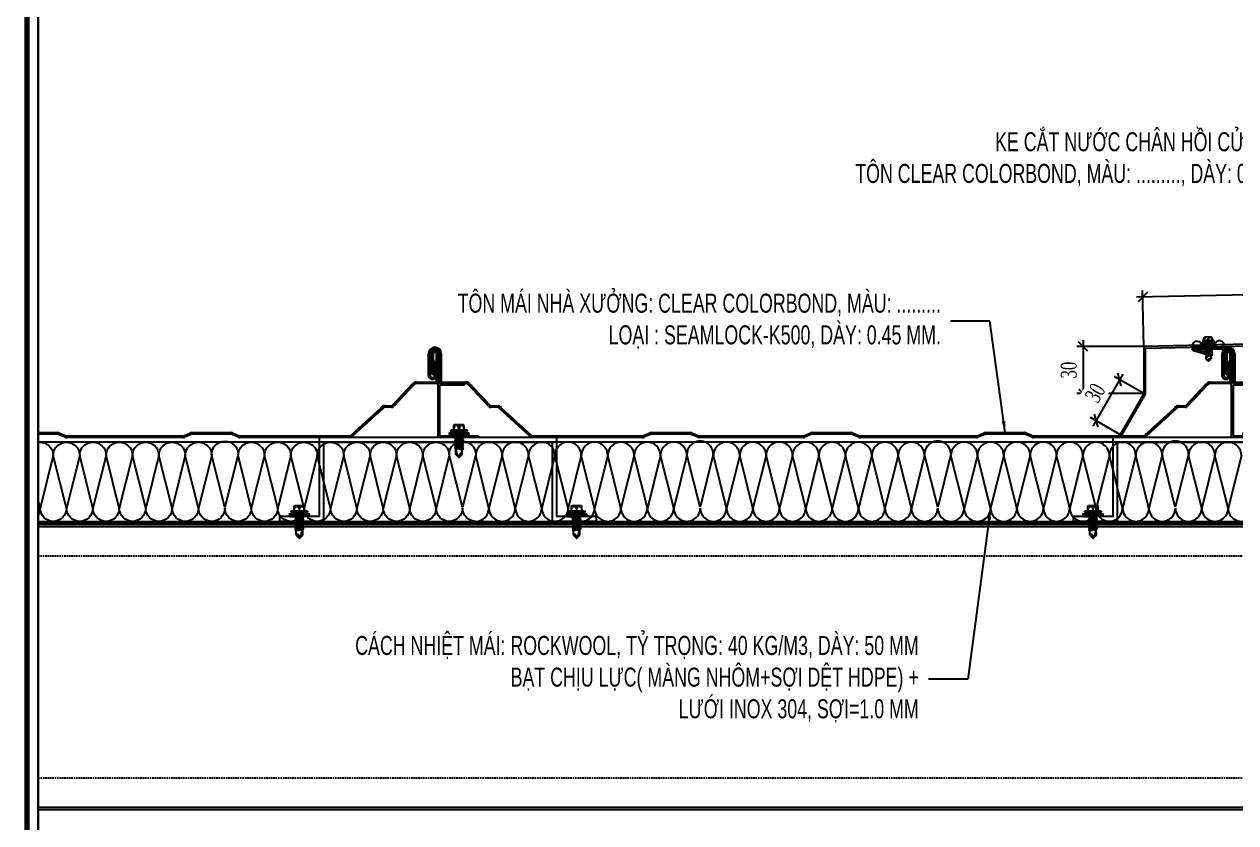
# Model space of a CAD drawing. Header units: inches. Extents: x 315041 to 662841, y -45540 to -35018.
# Drawn here: x 331401.6 to 331592.8, y -37026.1 to -36900 of the extents above; entities that cross this region are included whole.
import ezdxf

# ---------------------------------------------------------------- set-up
doc = ezdxf.new("R2010")
doc.units = ezdxf.units.IN
doc.header["$MEASUREMENT"] = 0
doc.linetypes.add('HIDDEN', pattern=[0.375, 0.25, -0.125])
for name, color, linetype in [('3', 3, 'Continuous'), ('7', 7, 'Continuous'), ('BAO KHUNG', 31, 'Continuous'), ('DIM', 8, 'Continuous'), ('flashing', 6, 'Continuous'), ('FLAT BAR', 1, 'Continuous'), ('STRUCTURE', 1, 'Continuous')]:
    doc.layers.add(name, color=color, linetype=linetype)
doc.styles.add('ST1', font='times.ttf', dxfattribs={"width": 0.7})
doc.styles.add('ST1H', font='vnshxh.shx', dxfattribs={"width": 0.7})
doc.dimstyles.new('3', dxfattribs={"dimtxt": 3.5, "dimasz": 1.8, "dimexe": 1, "dimexo": 0, "dimgap": 1, "dimtad": 1, "dimdec": 0, "dimlfac": 3, "dimzin": 0, "dimdsep": 46, "dimtxsty": 'ST1H', "dimblk": 'OBLIQUE', "dimcen": 1, "dimdle": 1, "dimclrd": 8, "dimclre": 8, "dimclrt": 3, "dimadec": 0, "dimazin": 0, "dimtfac": 1, "dimtdec": 0, "dimtix": 1, "dimtofl": 0, "dimtmove": 1, "dimatfit": 3, "dimfxl": 0.18, "dimtolj": 1, "dimtzin": 0, "dimlwd": -1, "dimlwe": -1, "dimarcsym": 1})
doc.dimstyles.new('4', dxfattribs={"dimtxt": 2.5, "dimasz": 1.5, "dimexe": 1, "dimexo": 0, "dimgap": 1, "dimtad": 1, "dimdec": 0, "dimlfac": 4, "dimzin": 0, "dimdsep": 46, "dimtxsty": 'ST1', "dimblk": 'OBLIQUE', "dimcen": 1, "dimdle": 1, "dimclrd": 8, "dimclre": 8, "dimclrt": 3, "dimadec": 0, "dimazin": 0, "dimtfac": 1, "dimtdec": 0, "dimtix": 1, "dimtmove": 0, "dimatfit": 3, "dimfxl": 0.18, "dimtfill": 1, "dimtolj": 1, "dimtzin": 0, "dimlwd": -1, "dimlwe": -1, "dimarcsym": 1})

# ---------------------------------------------------------------- blocks, each defined once
blk = doc.blocks.new('A$C75D82031')
at = {"layer": '7', "color": 147, "linetype": 'Continuous'}
blk.add_lwpolyline([(12.33, 57.61), (581.67, 57.61), (581.67, 409.19), (12.33, 409.19)], close=True, dxfattribs=at)
at = {"layer": 'BAO KHUNG', "color": 167, "linetype": 'Continuous', "const_width": 0.871}
blk.add_lwpolyline([(10.59, 9.07), (583.41, 9.07), (583.41, 410.93), (10.59, 410.93)], close=True, dxfattribs=at)
blk = doc.blocks.new('Short_Self_drilling')
at = {"layer": 'STRUCTURE', "color": 1, "linetype": 'Continuous'}
for p, q in [((6.43, 1.74), (-6.43, 1.73)), ((5.14, 3.76), (-5.14, 3.75)), ((-2.57, 2.9), (-5.14, 2.9)), ((-3.43, 3.75), (-3.43, 6.75)), ((3, 7.19), (-3, 7.18)), ((2.57, 2.9), (-2.57, 2.9)), ((-2.14, 2.8), (-2.14, 2.9)), ((6.25, 0), (0, 0)), ((2.15, 2.8), (2.15, 2.9)), ((2.16, -0.5), (2.15, 0.01)), ((5.14, 2.9), (2.57, 2.9)), ((3.43, 3.76), (3.42, 6.76)), ((2.99, -1.17), (-2.7, -0.23)), ((2.99, -2.7), (-2.7, -1.76)), ((2.99, -4.23), (-2.7, -3.28)), ((2.99, -5.75), (-2.7, -4.81)), ((2.99, -7.28), (-2.7, -6.33)), ((-1.91, -7.99), (-2.7, -7.86)), ((-2.14, -1.38), (-2.14, -0.87)), ((-2.14, -2.91), (-2.14, -2.39)), ((-2.14, -4.43), (-2.14, -3.92)), ((-2.13, -5.96), (-2.14, -5.44)), ((-2.13, -7.49), (-2.13, -6.97)), ((2.16, -2.03), (2.16, -1.51)), ((2.16, -3.55), (2.16, -3.04)), ((2.16, -5.08), (2.16, -4.56)), ((2.16, -6.6), (2.16, -6.09)), ((2.16, -8.13), (2.16, -7.61)), ((-2.14, -12.33), (-2.14, -8.48)), ((3, -8.8), (-1.14, -8.12)), ((2.15, -12.31), (2.15, -9.14))]:
    blk.add_line(p, q, dxfattribs=at)
blk.add_lwpolyline([(6.43, 1.31), (6.43, 1.74), (2.14, 2.81), (-2.14, 2.8), (-6.43, 1.73), (-6.43, 1.3)], close=True, dxfattribs=at)
for points in [[(-6.43, 1.3, -0.088869), (-6.25, 0), (0, 0)], [(-0.13, 3.76), (-0.33, 6.23, 0.338878), (-3.14, 6.23), (-3.33, 3.75)], [(3.3, 3.76), (3.1, 6.23, 0.338878), (0.29, 6.23), (0.1, 3.76)], [(-0.08, -14.04), (-1.04, -12.24, -0.148657), (-1.4, -11.2), (-1.95, -7.72, -0.815006), (-1.21, -7.77, 0.150833), (-0.85, -8.68)], [(2.15, -12.31), (0.17, -14.24, -0.333596), (-0.17, -14.24), (-2.14, -12.33)], [(2.15, -12.31), (1.71, -11.7, 0.52242), (0.88, -11.71), (-0.17, -14.24)]]:
    blk.add_lwpolyline(points, format="xyb", dxfattribs=at)
for points in [[(2.99, -1.17), (2.16, -1.51), (-2.14, -0.85), (-2.7, -0.23), (-2.36, 0)], [(2.99, -2.7), (2.16, -3.04), (-2.14, -2.37), (-2.7, -1.76), (-2.14, -1.38), (2.16, -2.03), (2.99, -2.7)], [(2.99, -4.23), (2.16, -4.56), (-2.14, -3.9), (-2.7, -3.28), (-2.14, -2.91), (2.16, -3.55), (2.99, -4.23)], [(2.99, -5.75), (2.16, -6.09), (-2.14, -5.43), (-2.7, -4.81), (-2.14, -4.43), (2.16, -5.08), (2.99, -5.75)], [(2.99, -7.28), (2.16, -7.62), (-2.14, -6.95), (-2.7, -6.33), (-2.13, -5.96), (2.16, -6.6), (2.99, -7.28)], [(-1.82, -8.53), (-2.14, -8.48), (-2.7, -7.86), (-2.13, -7.49), (-1.83, -7.53)], [(-1.26, -7.62), (2.16, -8.13), (3, -8.8)], [(-1.18, 0), (2.16, -0.5), (2.99, -1.17)], [(3, -8.8), (2.16, -9.14), (-0.85, -8.68)]]:
    blk.add_lwpolyline(points, dxfattribs=at)
for centre, radius, start, end in [((-4.99, 3.32), 0.455, 109.79487, 250.26739), ((-3, 6.75), 0.429, 90.03113, 180.03113), ((3, 6.76), 0.429, 0.03113, 90.03113), ((5.07, 3.33), 0.435, 279.72757, 80.33469), ((9.99, 0.17), 3.74, 162.29632, 182.61031)]:
    blk.add_arc(centre, radius, start, end, dxfattribs=at)
blk = doc.blocks.new('A$C5F901649')
at = {"color": 3, "ltscale": 15}
blk.add_lwpolyline([(39.21, 32.56), (34, 32.56, -0.414214), (33.67, 32.9), (33.67, 38.9, 1), (31.67, 38.9), (31.67, 34.1, 0.564916), (32.66, 34.1), (32.66, 36.75), (33, 36.75), (33, 34.1, -0.737932), (31.33, 34.1), (31.33, 38.9, -1), (34, 38.9), (34, 32.9), (39.21, 32.9, -0.207596), (39.94, 32.58), (44.21, 28.01, 0.207596), (44.46, 27.91), (45.82, 27.91, -0.246585), (46.64, 27.48), (52.91, 21.72, 0.246585), (53.18, 21.58), (76.37, 21.58, 0.095415), (76.49, 21.6), (77.92, 22.17, -0.095415), (78.29, 22.24), (86.37, 22.24, -0.095415), (86.74, 22.17), (88.17, 21.6, 0.095415), (88.29, 21.58), (110.2, 21.58, 0.095415), (110.33, 21.6), (111.76, 22.17, -0.095415), (112.13, 22.24), (120.2, 22.24, -0.095415), (120.58, 22.17), (122, 21.6, 0.095415), (122.13, 21.58), (146.7, 21.58, 0.095415), (146.83, 21.6), (148.26, 22.17, -0.095415), (148.63, 22.24), (156.7, 22.24, -0.095415), (157.08, 22.17), (158.5, 21.6, 0.095415), (158.63, 21.58), (181.82, 21.58, 0.246585), (182.09, 21.72), (188.36, 27.48, -0.246585), (189.18, 27.91), (190.54, 27.91, 0.207596), (190.79, 28.01), (195.06, 32.58, -0.207596), (195.79, 32.9), (200, 32.9), (200, 38.91, 1), (199.33, 38.91), (199.33, 34.91, 1), (199.52, 34.91, -0.067331), (199.35, 35.94), (199.35, 37.32), (199.67, 37.32), (199.67, 35.96, 0.039103), (199.86, 34.91, -1), (199, 34.91), (199, 38.91, -1), (200.33, 38.91), (200.33, 32.9, -0.414214), (200, 32.56), (195.79, 32.56, 0.207596), (195.3, 32.35), (191.03, 27.79, -0.207596), (190.54, 27.58), (189.18, 27.58, 0.246585), (188.63, 27.29), (182.36, 21.53, -0.246585), (181.82, 21.24), (158.63, 21.24, -0.095415), (158.38, 21.29), (156.95, 21.86, 0.095415), (156.7, 21.91), (148.63, 21.91, 0.095415), (148.38, 21.86), (146.95, 21.29, -0.095415), (146.7, 21.24), (122.13, 21.24, -0.095415), (121.88, 21.29), (120.45, 21.86, 0.095415), (120.2, 21.91), (112.13, 21.91, 0.095415), (111.88, 21.86), (110.45, 21.29, -0.095415), (110.2, 21.24), (88.29, 21.24, -0.095415), (88.05, 21.29), (86.62, 21.86, 0.095415), (86.37, 21.91), (78.29, 21.91, 0.095415), (78.05, 21.86), (76.62, 21.29, -0.095415), (76.37, 21.24), (53.18, 21.24, -0.246585), (52.63, 21.53), (46.36, 27.29, 0.246585), (45.82, 27.58), (44.46, 27.58, -0.207596), (43.97, 27.79), (39.7, 32.35, 0.207596)], format="xyb", close=True, dxfattribs=at)
at = {"layer": 'FLAT BAR'}
blk.add_lwpolyline([(33.33, 38.9, 1), (32, 38.9), (32, 35.02), (31.67, 35.02), (31.67, 38.9, -1), (33.67, 38.9), (33.67, 32.56), (38.85, 32.56), (38.85, 32.23), (33.67, 32.23), (33.67, 21.58), (41.82, 21.58), (41.82, 21.24), (33.33, 21.24)], format="xyb", close=True, dxfattribs=at)
at = {"layer": 'FLAT BAR', "linetype": 'Continuous'}
blk.add_lwpolyline([(66.67, 4.58), (58.33, 4.58), (58.33, 21.24), (8.33, 21.24), (8.33, 4.58), (0, 4.58), (0, 3.58), (9.33, 3.58), (9.33, 20.24), (57.33, 20.24), (57.33, 3.58), (66.67, 3.58)], close=True, dxfattribs=at)
at = {"color": 1}
for p, xscale, yscale, zscale, rotation in [((37.74, 21.58), 0.3199999990920701, 0.3200000000651926, 0.3200000002560967, 359.9688729036745), ((4.17, 4.58), -0.3200000000824856, 0.3199999998323619, 0.32, 0.03112738804631476), ((62.5, 4.58), -0.3200000000824856, 0.3199999998323619, 0.32, 0.03112738804631476)]:
    blk.add_blockref('Short_Self_drilling', p, dxfattribs=dict(at, xscale=xscale, yscale=yscale, zscale=zscale, rotation=rotation))
blk = doc.blocks.new('SideLap')
at = {"layer": 'STRUCTURE', "color": 1, "linetype": 'Continuous'}
for p, q in [((19.9, 5.6), (-0.1, -2.7)), ((15.1, 15.6), (0, 0)), ((15.1, 15.6), (20, 12.1)), ((15.1, 15.6), (40.1, 15.6)), ((41.7, 30.4), (40.1, 15.7)), ((40.1, 15.7), (43.8, -8)), ((48.1, 15.7), (41.7, 30.4)), ((41.7, 30.4), (48.2, -10.3)), ((52.1, -11.3), (48.1, 15.7)), ((48.1, 15.7), (52.1, 15.7)), ((53.7, 30.4), (52.1, 15.7)), ((52.1, 15.7), (57.4, -18.2)), ((60.1, 15.7), (53.7, 30.4)), ((53.7, 30.4), (63.7, -33)), ((65.2, -18.1), (60.1, 15.7)), ((60.1, 15.7), (64.1, 15.7)), ((65.7, 30.4), (64.1, 15.7)), ((64.1, 15.7), (69.4, -18.2)), ((72.1, 15.7), (65.7, 30.4)), ((65.7, 30.4), (75.7, -33)), ((77.2, -18.1), (72.1, 15.7)), ((72.1, 15.7), (76.2, 15.7)), ((77.7, 30.6), (76.2, 15.7)), ((76.2, 15.7), (81.4, -18.2)), ((84.1, 15.7), (77.7, 30.6)), ((77.7, 30.6), (87.7, -33)), ((89.2, -18.1), (84.1, 15.7)), ((84.1, 15.7), (88.2, 15.7)), ((89.7, 30.4), (88.2, 15.7)), ((88.2, 15.7), (93.4, -18.2)), ((96.1, 15.7), (89.7, 30.4)), ((89.7, 30.4), (99.8, -33)), ((101.2, -18.1), (96.1, 15.7)), ((96.1, 15.7), (100.2, 15.7)), ((101.8, 30.4), (100.2, 15.7)), ((100.2, 15.7), (105.4, -18.2)), ((108.2, 15.7), (101.8, 30.4)), ((101.8, 30.4), (111.8, -33)), ((112.1, -10.6), (108.2, 15.7)), ((108.2, 15.7), (112.1, 15.7)), ((112.1, -50.6), (112.1, 48)), ((122.4, -51.9), (122.4, 49.3)), ((122.4, 49.3), (125.8, 49.3)), ((125.8, 49.3), (134.2, 15.6)), ((125.8, 49.3), (125.8, -51.9)), ((134.2, 15.7), (134.9, 15.7)), ((134.2, 15.6), (134.2, -18.2)), ((134.9, 39.2), (134.9, 18.9)), ((134.9, 18.9), (134.9, -21.6)), ((141.7, 39.2), (141.7, -41.8)), ((141.7, 25.7), (165.3, 25.7)), ((141.7, 24.7), (161.2, 23.1)), ((161.2, 1), (141.7, -0.5)), ((168.7, 22.3), (168.7, -24.9)), ((-0.1, -2.7), (15, -18.2)), ((1.5, -2), (15.7, -9.5)), ((15, -18.2), (45.3, -18.2)), ((23.9, -12.4), (51.3, -16.7)), ((45, -15.7), (45.4, -18.2)), ((45.4, -18.2), (52, -33)), ((49.2, -16.4), (52, -33)), ((52, -33), (53.2, -18.1)), ((53.2, -18.1), (52.8, -15.8)), ((53.2, -18.1), (57.2, -18.1)), ((57.4, -18.2), (63.7, -33)), ((63.7, -33), (65.2, -18.1)), ((65.2, -18.1), (69.2, -18.1)), ((69.4, -18.2), (75.7, -33)), ((75.7, -33), (77.2, -18.1)), ((77.2, -18.1), (81.2, -18.1)), ((81.4, -18.2), (87.7, -33)), ((87.7, -33), (89.2, -18.1)), ((89.2, -18.1), (93.3, -18.1)), ((93.4, -18.2), (99.8, -33)), ((99.8, -33), (101.2, -18.1)), ((101.2, -18.1), (105.3, -18.1)), ((105.4, -18.2), (111.8, -33)), ((111.8, -33), (112.1, -19.9)), ((125.8, -51.9), (122.4, -51.9)), ((134.2, -18.2), (125.8, -51.9)), ((134.2, -18.1), (134.9, -18.1)), ((134.9, -21.6), (134.9, -41.8)), ((141.7, -2.3), (161.2, -3.9)), ((161.2, -26), (141.7, -27.5)), ((141.7, -28.3), (165.3, -28.3))]:
    blk.add_line(p, q, dxfattribs=at)
for centre, radius, start, end in [((17.7, 8.9), 3.99, 304.23018, 54.5641), ((113.4, 77.3), 29.4, 267.42082, 287.73481), ((138.3, 38.6), 3.42, 9.69644, 170.30356), ((146.7, 12.1), 18.2, 322.55918, 37.44082), ((165.3, 22.3), 3.38, 0, 90), ((1.8, -1.4), 2.24, 141.63478, 215.42875), ((24.4, 2.5), 14.9, 234.00482, 267.82685), ((51.9, 2.1), 13, 231.08251, 265.39217), ((50.5, -13.8), 2.99, 285.97616, 82.6971), ((113.4, -80), 29.4, 72.26519, 92.57918), ((138.3, -40.6), 3.59, 199.76374, 340.23626), ((146.7, -14.9), 18.2, 322.55918, 37.44082), ((165.3, -24.9), 3.38, 270, 0)]:
    blk.add_arc(centre, radius, start, end, dxfattribs=at)
blk = doc.blocks.new('_Oblique')
at = {"color": 0, "linetype": 'ByBlock', "lineweight": -2}
blk.add_line((-0.5, -0.5), (0.5, 0.5), dxfattribs=at)
blk = doc.blocks.new('*D489')
at = {"color": 8, "linetype": 'Continuous', "transparency": 16777216}
for p, q in [((331578.3, -36950.93), (331567.72, -36950.93)), ((331568.72, -36949.93), (331568.72, -36959.35)), ((331578.3, -36958.35), (331567.72, -36958.35))]:
    blk.add_line(p, q, dxfattribs=at)
at = {"layer": 'Defpoints', "color": 0, "transparency": 16777216}
for p in [(331578.3, -36950.93), (331568.72, -36958.35), (331578.3, -36958.35)]:
    blk.add_point(p, dxfattribs=at)
at = {"color": 8, "transparency": 16777216, "xscale": 1.5, "yscale": 1.5, "zscale": 1.5}
for p, rotation in [((331568.72, -36950.93), 90), ((331568.72, -36958.35), 270)]:
    blk.add_blockref('_Oblique', p, dxfattribs=dict(at, rotation=rotation))
at = {"color": 3, "transparency": 16777216, "insert": (331566.45, -36954.64), "char_height": 2.5, "attachment_point": 5, "rotation": 90, "style": 'ST1', "bg_fill": 3, "box_fill_scale": 1.25, "bg_fill_color": 256, "bg_fill_true_color": 13158600, "bg_fill_transparency": 16683724}
blk.add_mtext('\\A1;30', dxfattribs=at)
blk = doc.blocks.new('*D490')
at = {"color": 8, "linetype": 'Continuous', "transparency": 16777216}
for p, q in [((331574.95, -36955.28), (331570.23, -36963.49)), ((331578.3, -36958.35), (331573.59, -36955.64)), ((331574.58, -36964.84), (331569.86, -36962.13))]:
    blk.add_line(p, q, dxfattribs=at)
at = {"layer": 'Defpoints', "color": 0, "transparency": 16777216}
for p in [(331578.3, -36958.35), (331570.73, -36962.63), (331574.58, -36964.84)]:
    blk.add_point(p, dxfattribs=at)
at = {"color": 8, "transparency": 16777216, "xscale": 1.5, "yscale": 1.5, "zscale": 1.5}
for p, rotation in [((331574.45, -36956.14), 60.11625025872861), ((331570.73, -36962.63), 240.1162502587286)]:
    blk.add_blockref('_Oblique', p, dxfattribs=dict(at, rotation=rotation))
at = {"color": 3, "transparency": 16777216, "insert": (331570.62, -36958.25), "char_height": 2.5, "attachment_point": 5, "rotation": 60.1163, "style": 'ST1', "bg_fill": 3, "box_fill_scale": 1.25, "bg_fill_color": 256, "bg_fill_true_color": 13158600, "bg_fill_transparency": 16683724}
blk.add_mtext('\\A1;30', dxfattribs=at)
blk = doc.blocks.new('*D491')
at = {"color": 8, "linetype": 'Continuous', "transparency": 16777216}
for p, q in [((331693.26, -36948.32), (331693.06, -36939.47)), ((331577.12, -36943.1), (331694.08, -36940.44)), ((331578.3, -36950.93), (331578.1, -36942.08))]:
    blk.add_line(p, q, dxfattribs=at)
at = {"layer": 'Defpoints', "color": 0, "transparency": 16777216}
for p in [(331693.08, -36940.47), (331693.26, -36948.32), (331578.3, -36950.93)]:
    blk.add_point(p, dxfattribs=at)
at = {"color": 8, "transparency": 16777216, "xscale": 1.5, "yscale": 1.5, "zscale": 1.5}
for p, rotation in [((331693.08, -36940.47), 1.30220955405376), ((331578.12, -36943.08), 181.3022095540537)]:
    blk.add_blockref('_Oblique', p, dxfattribs=dict(at, rotation=rotation))
at = {"color": 3, "transparency": 16777216, "insert": (331635.55, -36939.49), "char_height": 2.5, "attachment_point": 5, "rotation": 1.3022, "style": 'ST1', "bg_fill": 3, "box_fill_scale": 1.25, "bg_fill_color": 256, "bg_fill_true_color": 13158600, "bg_fill_transparency": 16683724}
blk.add_mtext('\\A1;DCT', dxfattribs=at)

msp = doc.modelspace()

# ---------------------------------------------------------------- hatches: boundary and pattern name
at = {"true_color": 0xf2ee0d}
h = msp.add_hatch(dxfattribs=at)
h.set_pattern_fill('ANSI37,_O', color=2, scale=3)
h.set_pattern_definition([(135, (573980.83636, -9870.5277), (0.26516504294, 0.26516504294), []), (45, (573980.83636, -9870.5277), (0.26516504294, -0.26516504294), [])])
h.paths.add_polyline_path([(331403.7734, -36978.7754), (331783.8882, -36978.7754), (331783.8882, -36979.0254), (331403.7734, -36979.0254)])

# ---------------------------------------------------------------- linework, layer by layer
at = {"color": 3, "ltscale": 15}
for p, q in [((331465.8984, -36955.0209), (331465.8984, -36952.022)), ((331466.1484, -36952.022), (331466.1484, -36955.0209)), ((331466.1644, -36954.2463), (331466.1644, -36953.2165)), ((331466.1644, -36953.2165), (331466.3984, -36953.2165)), ((331466.3984, -36953.2165), (331466.3984, -36954.2352)), ((331466.8984, -36952.022), (331466.8984, -36956.5303)), ((331463.1252, -36956.9387), (331459.9216, -36960.3635)), ((331466.6484, -36956.7803), (331463.4903, -36956.7803)), ((331453.2166, -36964.9139), (331457.9185, -36960.5962)), ((331458.1243, -36960.7381), (331453.4224, -36965.0558)), ((331458.5359, -36960.272), (331459.5564, -36960.272)), ((331459.5564, -36960.522), (331458.5359, -36960.522)), ((331403.7734, -36964.522), (331406.8021, -36964.522)), ((331406.8021, -36964.772), (331403.7734, -36964.772)), ((331408.059, -36965.2362), (331406.9878, -36964.8077)), ((331407.0806, -36964.5756), (331408.1518, -36965.0041)), ((331408.2447, -36965.022), (331426.6771, -36965.022)), ((331426.7699, -36965.0041), (331427.8411, -36964.5756)), ((331427.934, -36964.8077), (331426.8628, -36965.2362)), ((331428.1197, -36964.522), (331434.1771, -36964.522)), ((331434.1771, -36964.772), (331428.1197, -36964.772)), ((331435.434, -36965.2362), (331434.3628, -36964.8077)), ((331434.4556, -36964.5756), (331435.5268, -36965.0041)), ((331435.6197, -36965.022), (331453.0108, -36965.022)), ((331426.6771, -36965.272), (331408.2447, -36965.272)), ((331453.0108, -36965.272), (331435.6197, -36965.272))]:
    msp.add_line(p, q, dxfattribs=at)
at = {"color": 9, "ltscale": 0.5}
for p, q in [((331474.9318, -36976.4421), (331472.8484, -36968.1087)), ((331477.0151, -36968.1087), (331474.9318, -36976.4421)), ((331479.0984, -36976.4421), (331477.0151, -36968.1087)), ((331481.1818, -36968.1087), (331479.0984, -36976.4421)), ((331483.2651, -36976.4421), (331481.1818, -36968.1087)), ((331485.3484, -36968.1087), (331483.2651, -36976.4421)), ((331487.4318, -36976.4421), (331485.3484, -36968.1087)), ((331489.5151, -36968.1087), (331487.4318, -36976.4421)), ((331491.5984, -36976.4421), (331489.5151, -36968.1087)), ((331493.6818, -36968.1087), (331491.5984, -36976.4421)), ((331495.7651, -36976.4421), (331493.6818, -36968.1087)), ((331497.8484, -36968.1087), (331495.7651, -36976.4421)), ((331499.9318, -36976.4421), (331497.8484, -36968.1087)), ((331502.0151, -36968.1087), (331499.9318, -36976.4421)), ((331504.0984, -36976.4421), (331502.0151, -36968.1087)), ((331506.1818, -36968.1087), (331504.0984, -36976.4421)), ((331508.2587, -36976.2795), (331506.1754, -36967.9462)), ((331510.3421, -36967.9462), (331508.2587, -36976.2795)), ((331512.4318, -36976.4421), (331510.3484, -36968.1087)), ((331514.5151, -36968.1087), (331512.4318, -36976.4421)), ((331516.5984, -36976.4421), (331514.5151, -36968.1087)), ((331518.6818, -36968.1087), (331516.5984, -36976.4421)), ((331520.7651, -36976.4421), (331518.6818, -36968.1087)), ((331522.8484, -36968.1087), (331520.7651, -36976.4421)), ((331524.9318, -36976.4421), (331522.8484, -36968.1087)), ((331527.0151, -36968.1087), (331524.9318, -36976.4421)), ((331529.0984, -36976.4421), (331527.0151, -36968.1087)), ((331531.1818, -36968.1087), (331529.0984, -36976.4421)), ((331533.2651, -36976.4421), (331531.1818, -36968.1087)), ((331535.3484, -36968.1087), (331533.2651, -36976.4421)), ((331537.4318, -36976.4421), (331535.3484, -36968.1087)), ((331539.5151, -36968.1087), (331537.4318, -36976.4421)), ((331541.5984, -36976.4421), (331539.5151, -36968.1087)), ((331543.6818, -36968.1087), (331541.5984, -36976.4421)), ((331545.7587, -36976.2795), (331543.6754, -36967.9462)), ((331547.8421, -36967.9462), (331545.7587, -36976.2795)), ((331549.9318, -36976.4421), (331547.8484, -36968.1087)), ((331552.0151, -36968.1087), (331549.9318, -36976.4421)), ((331554.0984, -36976.4421), (331552.0151, -36968.1087)), ((331556.1818, -36968.1087), (331554.0984, -36976.4421)), ((331558.2651, -36976.4421), (331556.1818, -36968.1087)), ((331560.3484, -36968.1087), (331558.2651, -36976.4421)), ((331562.4318, -36976.4421), (331560.3484, -36968.1087)), ((331564.5151, -36968.1087), (331562.4318, -36976.4421)), ((331566.5984, -36976.4421), (331564.5151, -36968.1087)), ((331568.6818, -36968.1087), (331566.5984, -36976.4421)), ((331570.7651, -36976.4421), (331568.6818, -36968.1087)), ((331572.8484, -36968.1087), (331570.7651, -36976.4421)), ((331574.9318, -36976.4421), (331572.8484, -36968.1087)), ((331577.0151, -36968.1087), (331574.9318, -36976.4421)), ((331579.0984, -36976.4421), (331577.0151, -36968.1087)), ((331581.1818, -36968.1087), (331579.0984, -36976.4421)), ((331583.2587, -36976.2795), (331581.1754, -36967.9462)), ((331585.3421, -36967.9462), (331583.2587, -36976.2795)), ((331587.4318, -36976.4421), (331585.3484, -36968.1087)), ((331589.5151, -36968.1087), (331587.4318, -36976.4421)), ((331591.5984, -36976.4421), (331589.5151, -36968.1087)), ((331593.6818, -36968.1087), (331591.5984, -36976.4421))]:
    msp.add_line(p, q, dxfattribs=at)
at = {"color": 8}
msp.add_lwpolyline([(331403.7734, -36876.627), (331973.1113, -36876.627), (331973.1113, -37052.4169), (331403.7734, -37052.4169)], close=True, dxfattribs=at)
at = {"color": 3, "ltscale": 15}
msp.add_lwpolyline([(331591.1484, -36951.025), (331586.1581, -36951.025, 1), (331586.1358, -36951.5337), (331588.1186, -36952.1022), (331588.1408, -36951.8483), (331586.1581, -36951.2799), (331591.1484, -36951.2799)], format="xyb", dxfattribs=at)
for points in [[(331463.4903, -36956.5303), (331466.6484, -36956.5303), (331466.6484, -36952.022)], [(331459.739, -36960.1928), (331462.9426, -36956.768)]]:
    msp.add_lwpolyline(points, dxfattribs=at)
at = {"color": 8}
msp.add_lwpolyline([(331403.7734, -36978.5254), (331783.2058, -36978.5254), (331783.2058, -36966.0254), (331403.7734, -36966.0254)], dxfattribs=at)
at = {"color": 9, "ltscale": 0.5}
for points in [[(331403.7734, -36966.0509, -0.46086367), (331406.1816, -36968.1087), (331404.0983, -36976.4421), (331403.7734, -36975.1423)], [(331408.265, -36976.4421, -1), (331404.0983, -36976.4421, -0.14246266), (331403.7734, -36977.5593, -0.14246266)], [(331420.765, -36976.4421, -1), (331416.5983, -36976.4421, -1), (331412.4316, -36976.4421, -1), (331408.265, -36976.4421)], [(331435.3483, -36978.5254, -0.41421356), (331433.265, -36976.4421, -1), (331429.0983, -36976.4421, -1), (331424.9316, -36976.4421, -1), (331420.765, -36976.4421)], [(331445.765, -36976.4421, -1), (331441.5983, -36976.4421, -1), (331437.4316, -36976.4421, -0.41421356), (331435.3483, -36978.5254, -0.41421356)], [(331458.265, -36976.4421, -1), (331454.0983, -36976.4421, -1), (331449.9316, -36976.4421, -1), (331445.765, -36976.4421)], [(331472.8483, -36978.5254, -0.41421356), (331470.765, -36976.4421, -1), (331466.5983, -36976.4421, -1), (331462.4316, -36976.4421, -1), (331458.265, -36976.4421)]]:
    msp.add_lwpolyline(points, format="xyb", dxfattribs=at)
for points in [[(331406.1816, -36968.1087, -1), (331410.3483, -36968.1087), (331408.265, -36976.4421)], [(331410.3483, -36968.1087, -1), (331414.515, -36968.1087), (331412.4316, -36976.4421)], [(331418.6816, -36968.1087), (331416.5983, -36976.4421), (331414.515, -36968.1087, -1)], [(331418.6816, -36968.1087, -1), (331422.8483, -36968.1087), (331420.765, -36976.4421)], [(331422.8483, -36968.1087, -1), (331427.015, -36968.1087), (331424.9316, -36976.4421)], [(331431.1816, -36968.1087), (331429.0983, -36976.4421), (331427.015, -36968.1087, -1)], [(331431.1753, -36967.9462, -1), (331435.342, -36967.9462), (331433.2586, -36976.2795)], [(331435.3483, -36968.1087, -1), (331439.515, -36968.1087), (331437.4316, -36976.4421)], [(331443.6816, -36968.1087), (331441.5983, -36976.4421), (331439.515, -36968.1087, -1)], [(331443.6816, -36968.1087, -1), (331447.8483, -36968.1087), (331445.765, -36976.4421)], [(331447.8483, -36968.1087, -1), (331452.015, -36968.1087), (331449.9316, -36976.4421)], [(331456.1816, -36968.1087), (331454.0983, -36976.4421), (331452.015, -36968.1087, -1)], [(331456.1816, -36968.1087, -1), (331460.3483, -36968.1087), (331458.265, -36976.4421)], [(331460.3483, -36968.1087, -1), (331464.515, -36968.1087), (331462.4316, -36976.4421)], [(331468.6816, -36968.1087), (331466.5983, -36976.4421), (331464.515, -36968.1087, -1)], [(331468.6753, -36967.9462, -1), (331472.842, -36967.9462), (331470.7586, -36976.2795)]]:
    msp.add_lwpolyline(points, format="xyb", close=True, dxfattribs=at)
at = {"color": 2, "true_color": 0xf2ee0d}
msp.add_lwpolyline([(331403.7734, -36978.7754), (331783.8882, -36978.7754), (331783.8882, -36979.0254), (331403.7734, -36979.0254)], close=True, dxfattribs=at)
at = {"color": 94}
for points in [[(331403.7734, -37024.0254), (331783.8882, -37024.0254), (331783.8882, -36979.0254), (331403.7734, -36979.0254)], [(331783.8882, -36979.4004), (331403.7734, -36979.4004)], [(331403.7734, -37023.6504), (331783.8882, -37023.6504)]]:
    msp.add_lwpolyline(points, dxfattribs=at)
at = {"color": 94, "linetype": 'HIDDEN'}
for points in [[(331783.8882, -36984.0254), (331403.7734, -36984.0254)], [(331403.7734, -37019.0254), (331783.8882, -37019.0254)]]:
    msp.add_lwpolyline(points, dxfattribs=at)
at = {"color": 3, "ltscale": 15}
for centre, major_axis, start_param, end_param in [((331466.3984, -36952.022), (-0.3536, 0.3536), 3.92699082, 7.06858347), ((331466.3984, -36952.022), (0.1768, 0.1768), 5.49778714, 8.6393798), ((331466.2193, -36955.0209), (0.227, 0.227), 2.35619449, 5.49778714), ((331466.2193, -36955.0209), (0.0502, 0.0502), 2.35619449, 5.49778714), ((331469.0906, -36954.1682), (-2.0699, 2.0699), 0.81205986, 1.08097689), ((331471.4851, -36953.722), (3.6151, 3.6151), 2.45674711, 2.61308076), ((331463.4903, -36957.2803), (0.5303, 0.5303), 0.78539816, 1.6041544), ((331463.4903, -36957.2803), (-0.3536, 0.3536), -0.78539816, 0.03335807), ((331466.6484, -36956.5303), (0.1768, 0.1768), 3.92699082, 5.49778715), ((331458.5359, -36961.022), (-0.5303, 0.5303), -0.78539816, 0.18164883), ((331458.5359, -36961.022), (0.3536, 0.3536), 0.78539816, 1.75244516), ((331459.5564, -36960.022), (-0.1768, 0.1768), 2.35619449, 3.17495073), ((331459.5564, -36960.022), (0.3536, 0.3536), 3.92699082, 4.74574705), ((331406.8021, -36965.272), (0.5303, 0.5303), 0.40489179, 0.78539816), ((331406.8021, -36965.272), (-0.3536, 0.3536), -1.16590454, -0.78539816), ((331408.2447, -36964.772), (0.1768, 0.1768), 3.54648444, 3.92699082), ((331426.6771, -36964.772), (-0.1768, 0.1768), 2.35619449, 2.73670087), ((331428.1197, -36965.272), (0.5303, 0.5303), 0.78539817, 1.16590454), ((331428.1197, -36965.272), (0.3536, 0.3536), 0.78539816, 1.16590454), ((331434.1771, -36965.272), (-0.5303, 0.5303), -1.16590454, -0.78539816), ((331434.1771, -36965.272), (0.3536, 0.3536), 0.40489179, 0.78539816), ((331435.6197, -36964.772), (0.1768, 0.1768), 3.54648444, 3.92699082), ((331453.0108, -36964.772), (-0.1768, 0.1768), 2.35619449, 3.32324149), ((331408.2447, -36964.772), (0.3536, 0.3536), 3.54648444, 3.92699082), ((331426.6771, -36964.772), (0.3536, 0.3536), 3.92699082, 4.30749719), ((331435.6197, -36964.772), (0.3536, 0.3536), 3.54648444, 3.92699082), ((331453.0108, -36964.772), (0.3536, 0.3536), 3.92699081, 4.89403781)]:
    msp.add_ellipse(centre, major_axis=major_axis, ratio=1, start_param=start_param, end_param=end_param, dxfattribs=at)
at = {"color": 9, "ltscale": 0.5}
for centre, major_axis, start_param, end_param in [((331474.9318, -36968.1087), (1.4731, 1.4731), 5.49778714, 8.6393798), ((331479.0984, -36968.1087), (1.4731, 1.4731), 5.49778714, 8.6393798), ((331483.2651, -36968.1087), (-1.4731, 1.4731), 3.92699082, 7.06858347), ((331487.4318, -36968.1087), (1.4731, 1.4731), 5.49778714, 8.6393798), ((331491.5984, -36968.1087), (1.4731, 1.4731), 5.49778714, 8.6393798), ((331495.7651, -36968.1087), (-1.4731, 1.4731), 3.92699082, 7.06858347), ((331499.9318, -36968.1087), (-1.4731, 1.4731), 3.92699082, 7.06858347), ((331504.0984, -36968.1087), (1.4731, 1.4731), 5.49778714, 8.6393798), ((331508.2587, -36967.9462), (1.4731, 1.4731), 5.49778714, 8.6393798), ((331512.4318, -36968.1087), (1.4731, 1.4731), 5.49778714, 8.6393798), ((331516.5984, -36968.1087), (-1.4731, 1.4731), 3.92699082, 7.06858347), ((331520.7651, -36968.1087), (1.4731, 1.4731), 5.49778714, 8.6393798), ((331524.9318, -36968.1087), (-1.4731, 1.4731), 3.92699082, 7.06858347), ((331529.0984, -36968.1087), (-1.4731, 1.4731), 3.92699082, 7.06858347), ((331533.2651, -36968.1087), (-1.4731, 1.4731), 3.92699082, 7.06858347), ((331537.4318, -36968.1087), (-1.4731, 1.4731), 3.92699082, 7.06858347), ((331541.5984, -36968.1087), (-1.4731, 1.4731), 3.92699082, 7.06858347), ((331545.7587, -36967.9462), (1.4731, 1.4731), 5.49778714, 8.6393798), ((331549.9318, -36968.1087), (1.4731, 1.4731), 5.49778714, 8.6393798), ((331554.0984, -36968.1087), (1.4731, 1.4731), 5.49778714, 8.6393798), ((331558.2651, -36968.1087), (1.4731, 1.4731), 5.49778714, 8.6393798), ((331562.4318, -36968.1087), (1.4731, 1.4731), 5.49778714, 8.6393798), ((331566.5984, -36968.1087), (1.4731, 1.4731), 5.49778714, 8.6393798), ((331570.7651, -36968.1087), (-1.4731, 1.4731), 3.92699082, 7.06858347), ((331574.9318, -36968.1087), (1.4731, 1.4731), 5.49778714, 8.6393798), ((331579.0984, -36968.1087), (1.4731, 1.4731), 5.49778714, 8.6393798), ((331583.2587, -36967.9462), (1.4731, 1.4731), 5.49778714, 8.6393798), ((331587.4318, -36968.1087), (1.4731, 1.4731), 5.49778714, 8.6393798), ((331591.5984, -36968.1087), (1.4731, 1.4731), 5.49778714, 8.6393798), ((331472.8484, -36976.4421), (1.4731, 1.4731), 3.92699082, 5.49778714), ((331477.0151, -36976.4421), (-1.4731, 1.4731), 0.78539816, 3.92699082), ((331481.1818, -36976.4421), (-1.4731, 1.4731), 0.78539816, 3.92699082), ((331485.3484, -36976.4421), (-1.4731, 1.4731), 0.78539816, 3.92699082), ((331489.5151, -36976.4421), (-1.4731, 1.4731), 0.78539816, 3.92699082), ((331493.6818, -36976.4421), (-1.4731, 1.4731), 0.78539816, 3.92699082), ((331497.8484, -36976.4421), (1.4731, 1.4731), 2.35619449, 5.49778714), ((331502.0151, -36976.4421), (1.4731, 1.4731), 2.35619449, 5.49778714), ((331506.1818, -36976.4421), (-1.4731, 1.4731), 0.78539816, 3.92699082), ((331510.3484, -36976.4421), (1.4731, 1.4731), 2.35619449, 3.92699082), ((331510.3484, -36976.4421), (1.4731, 1.4731), 3.92699082, 5.49778714), ((331514.5151, -36976.4421), (1.4731, 1.4731), 2.35619449, 5.49778714), ((331518.6818, -36976.4421), (-1.4731, 1.4731), 0.78539816, 3.92699082), ((331522.8484, -36976.4421), (-1.4731, 1.4731), 0.78539816, 3.92699082), ((331527.0151, -36976.4421), (-1.4731, 1.4731), 0.78539816, 3.92699082), ((331531.1818, -36976.4421), (1.4731, 1.4731), 2.35619449, 5.49778714), ((331535.3484, -36976.4421), (-1.4731, 1.4731), 0.78539816, 3.92699082), ((331539.5151, -36976.4421), (-1.4731, 1.4731), 0.78539816, 3.92699082), ((331543.6818, -36976.4421), (-1.4731, 1.4731), 0.78539816, 3.92699082), ((331547.8484, -36976.4421), (-1.4731, 1.4731), 0.78539816, 2.35619449), ((331547.8484, -36976.4421), (-1.4731, 1.4731), 2.35619449, 3.92699082), ((331552.0151, -36976.4421), (-1.4731, 1.4731), 0.78539816, 3.92699082), ((331556.1818, -36976.4421), (1.4731, 1.4731), 2.35619449, 5.49778714), ((331560.3484, -36976.4421), (-1.4731, 1.4731), 0.78539816, 3.92699082), ((331564.5151, -36976.4421), (-1.4731, 1.4731), 0.78539816, 3.92699082), ((331568.6818, -36976.4421), (-1.4731, 1.4731), 0.78539816, 3.92699082), ((331572.8484, -36976.4421), (1.4731, 1.4731), 2.35619449, 5.49778714), ((331577.0151, -36976.4421), (-1.4731, 1.4731), 0.78539816, 3.92699082), ((331581.1818, -36976.4421), (1.4731, 1.4731), 2.35619449, 5.49778714), ((331585.3484, -36976.4421), (-1.4731, 1.4731), 0.78539816, 2.35619449), ((331585.3484, -36976.4421), (1.4731, 1.4731), 3.92699082, 5.49778714), ((331589.5151, -36976.4421), (-1.4731, 1.4731), 0.78539816, 3.92699082), ((331593.6818, -36976.4421), (-1.4731, 1.4731), 0.78539816, 3.92699082)]:
    msp.add_ellipse(centre, major_axis=major_axis, ratio=1, start_param=start_param, end_param=end_param, dxfattribs=at)
at = {"layer": 'flashing'}
msp.add_lwpolyline([(331693.5093, -36948.6017), (331693.5093, -36923.6878), (331693.2593, -36923.6878), (331693.2593, -36948.3201), (331578.3028, -36950.9333), (331578.3028, -36958.3536), (331574.5764, -36964.8383), (331574.8228, -36964.9313), (331578.5528, -36958.4181), (331578.5528, -36951.169)], close=True, dxfattribs=at)

# ---------------------------------------------------------------- block references
at = {"color": 1}
msp.add_blockref('A$C75D82031', (331391.4423, -37110.027), dxfattribs=at)
at = {"color": 8, "xscale": 0.7500000009313226, "yscale": 0.75, "zscale": 0.75}
for p in [(331441.8987, -36981.2035), (331567.1487, -36981.2035)]:
    msp.add_blockref('A$C5F901649', p, dxfattribs=at)
at = {"layer": 'DIM', "xscale": -0.02249999898971478, "yscale": 0.0224999999627471, "zscale": 0.02250000000000001, "rotation": 271.3061378452627}
msp.add_blockref('SideLap', (331588.5334, -36953.2309), dxfattribs=at)

# ---------------------------------------------------------------- leaders
at = {"color": 9}
for points in [[(331556.3984, -36964.522), (331553.9961, -36946.9073), (331546.2663, -36946.9073)], [(331554.0984, -36976.4421), (331550.4929, -37003.4537), (331542.7631, -37003.4537)], [(331610.8984, -36974.6372), (331602.6251, -37036.8309), (331581.1751, -37036.8309)]]:
    msp.add_leader(points, dimstyle='3', override={"dimgap": 1, "dimtad": 0}, dxfattribs=at)

# ---------------------------------------------------------------- next in the draw order: texts
at = {"color": 20, "true_color": 0xf25d0d, "insert": (331542.7631, -37003.4537), "char_height": 3, "attachment_point": 6, "style": 'ST1H', "bg_fill": 2}
msp.add_mtext('\\A1;C¸CH NHIÖT M¸I: ROCKWOOL, tû träng: 40 kg/m3, dµy: 50 mm\\PB¹T CHÞU LùC( MµNG NH¤M+SîI DÖT HDPE) +\\PL¦íI INOX 304, SîI=1.0 MM', dxfattribs=at)
at = {"layer": '3', "char_height": 3, "attachment_point": 6, "style": 'ST1H', "bg_fill": 2}
for s, insert in [('\\A1;ke C¾T N¦íC CH¢N HåI cöa trêi: \\Pt«n CLEAR COLORBOND, mµu: ........., dµy: 0.45 mm.', (331604.6783, -36921.3651, 0)), ('\\A1;t«n m¸i nhµ x\xadëng: CLEAR COLORBOND, mµu: .........\\PLo¹i : SEAMLOCK-K500, dµy: 0.45 mm.', (331546.2663, -36946.9073))]:
    msp.add_mtext(s, dxfattribs=dict(at, insert=insert))

# ---------------------------------------------------------------- next in the draw order: dimensions: what is measured, and where the dimension line sits
at = {"color": 8}
dim = msp.add_aligned_dim(p1=(331578.3028, -36950.9333), p2=(331578.3028, -36958.3536), distance=-9.5786, dimstyle='4', dxfattribs=at)
dim.commit()
dim.dimension.update_dxf_attribs({"geometry": '*D489', "text_midpoint": (331566.4525, -36954.6435)})

# ---------------------------------------------------------------- next in the draw order: dimensions: what is measured, and where the dimension line sits
dim = msp.add_aligned_dim(p1=(331578.3028, -36950.9333), p2=(331693.2593, -36948.3201), distance=7.8569, text='DCT', dimstyle='4', dxfattribs=at)
dim.commit()
dim.dimension.update_dxf_attribs({"geometry": '*D491', "text_midpoint": (331635.5507, -36939.4945)})
dim = msp.add_aligned_dim(p1=(331578.3028, -36958.3536), p2=(331574.5764, -36964.8383), distance=-4.4381, dimstyle='4', dxfattribs=at)
dim.commit()
dim.dimension.update_dxf_attribs({"geometry": '*D490', "text_midpoint": (331570.622, -36958.2529)})

doc.saveas('drawing.dxf')
